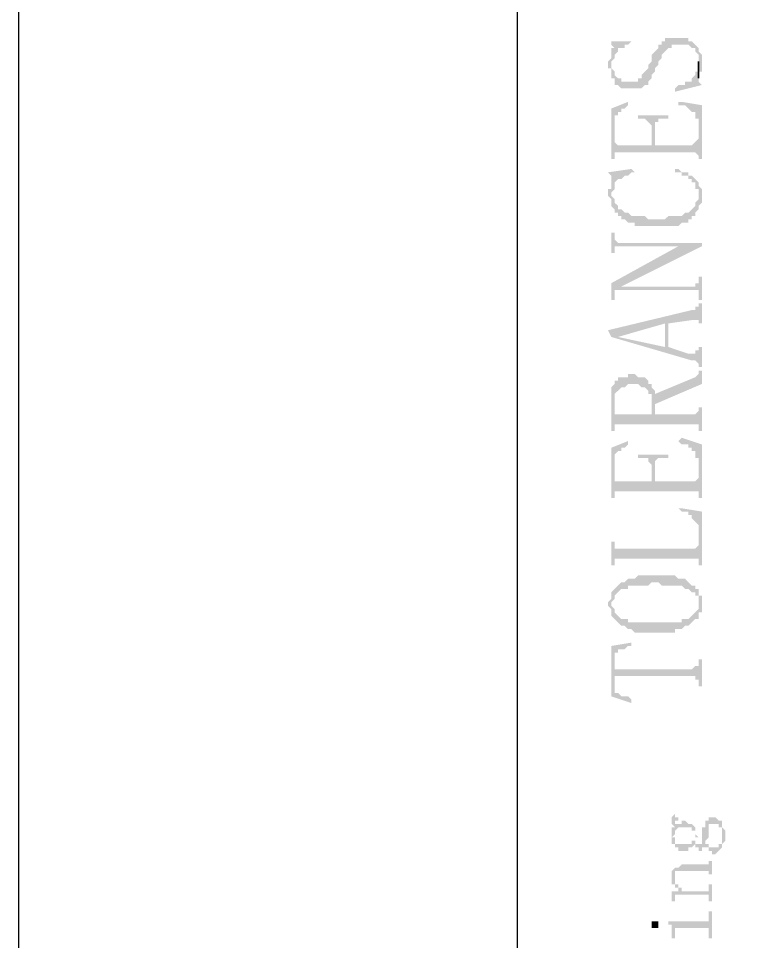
# Model space of a CAD drawing. Header units: inches. Extents: x 3613 to 8393, y -2205 to -794.
# Drawn here: x 3613.22 to 3622.92, y -2191.7 to -2179.3 of the extents above; entities that cross this region are included whole.
import ezdxf

# ---------------------------------------------------------------- set-up
doc = ezdxf.new("R2010")
doc.units = ezdxf.units.IN
doc.header["$MEASUREMENT"] = 0

msp = doc.modelspace()

# ---------------------------------------------------------------- hatches: boundary and pattern name
at = {"transparency": 33554559}
for points in [[(3621.146, -2179.923), (3621.146, -2179.968), (3621.191, -2179.968), (3621.191, -2180.104), (3621.236, -2180.104), (3621.236, -2180.194), (3621.282, -2180.194), (3621.327, -2180.239), (3621.598, -2180.239), (3621.643, -2180.194), (3621.688, -2180.194), (3621.688, -2180.149), (3621.688, -2180.149), (3621.733, -2180.104), (3621.733, -2180.059), (3621.733, -2180.059), (3621.778, -2180.013), (3621.778, -2179.968), (3621.823, -2179.923), (3621.823, -2179.878), (3621.868, -2179.833), (3621.868, -2179.788), (3621.913, -2179.743), (3621.913, -2179.743), (3621.959, -2179.698), (3622.004, -2179.698), (3622.004, -2179.652), (3622.229, -2179.652), (3622.274, -2179.698), (3622.32, -2179.698), (3622.32, -2179.743), (3622.365, -2179.788), (3622.365, -2180.059), (3622.365, -2180.013), (3622.41, -2180.013), (3622.41, -2179.878), (3622.41, -2179.788), (3622.41, -2179.788), (3622.365, -2179.743), (3622.365, -2179.698), (3622.365, -2179.698), (3622.32, -2179.652), (3622.32, -2179.652), (3622.274, -2179.607), (3622.229, -2179.607), (3622.229, -2179.562), (3621.913, -2179.562), (3621.913, -2179.607), (3621.868, -2179.607), (3621.868, -2179.652), (3621.823, -2179.652), (3621.823, -2179.698), (3621.778, -2179.743), (3621.778, -2179.743), (3621.733, -2179.788), (3621.733, -2179.878), (3621.688, -2179.923), (3621.688, -2179.968), (3621.643, -2180.013), (3621.643, -2180.013), (3621.598, -2180.059), (3621.598, -2180.104), (3621.552, -2180.104), (3621.552, -2180.149), (3621.327, -2180.149), (3621.327, -2180.104), (3621.282, -2180.104), (3621.236, -2180.059), (3621.236, -2180.013), (3621.191, -2179.968), (3621.191, -2179.743), (3621.191, -2179.788), (3621.191, -2179.833), (3621.146, -2179.878)], [(3621.146, -2179.607), (3621.191, -2179.607), (3621.191, -2179.652), (3621.191, -2179.652), (3621.236, -2179.698), (3621.236, -2179.833), (3621.236, -2179.788), (3621.282, -2179.743), (3621.282, -2179.698), (3621.372, -2179.698), (3621.372, -2179.652), (3621.417, -2179.652), (3621.462, -2179.607), (3621.462, -2179.607)], [(3621.191, -2179.743), (3621.191, -2179.923), (3621.191, -2179.878), (3621.236, -2179.833), (3621.236, -2179.698), (3621.191, -2179.698)], [(3622.049, -2180.239), (3622.049, -2180.284), (3622.41, -2180.194), (3622.41, -2180.194), (3622.365, -2180.149), (3622.365, -2179.968), (3622.365, -2180.013), (3622.32, -2180.013), (3622.32, -2180.059), (3622.274, -2180.104), (3622.274, -2180.149), (3622.184, -2180.149), (3622.184, -2180.194), (3622.094, -2180.194)], [(3621.191, -2180.51), (3621.191, -2181.187), (3621.236, -2181.187), (3621.236, -2180.736), (3621.236, -2180.6), (3621.282, -2180.6), (3621.282, -2180.555), (3621.327, -2180.555), (3621.327, -2180.51), (3621.372, -2180.51), (3621.417, -2180.465), (3621.417, -2180.42)], [(3622.094, -2180.42), (3622.094, -2180.465), (3622.184, -2180.465), (3622.229, -2180.51), (3622.229, -2180.51), (3622.274, -2180.555), (3622.32, -2180.555), (3622.32, -2180.645), (3622.365, -2180.645), (3622.365, -2181.187), (3622.41, -2181.187), (3622.41, -2180.465), (3622.139, -2180.42)], [(3621.552, -2180.6), (3621.552, -2180.645), (3621.643, -2180.645), (3621.688, -2180.69), (3621.688, -2180.69), (3621.733, -2180.736), (3621.733, -2181.006), (3621.778, -2180.781), (3621.778, -2180.69), (3621.823, -2180.69), (3621.823, -2180.645), (3621.959, -2180.645), (3621.959, -2180.6)], [(3621.236, -2181.187), (3621.236, -2181.097), (3622.32, -2181.097), (3622.365, -2181.142), (3622.365, -2180.916), (3622.365, -2180.916), (3622.32, -2180.961), (3622.32, -2180.961), (3622.274, -2181.006), (3621.778, -2181.006), (3621.778, -2180.781), (3621.733, -2181.006), (3621.282, -2181.006), (3621.236, -2180.961), (3621.236, -2180.736)], [(3621.146, -2181.367), (3621.191, -2181.413), (3621.191, -2181.819), (3621.191, -2181.638), (3621.236, -2181.593), (3621.236, -2181.548), (3621.236, -2181.503), (3621.282, -2181.458), (3621.327, -2181.458), (3621.372, -2181.413), (3621.417, -2181.413), (3621.462, -2181.367), (3621.507, -2181.367), (3621.462, -2181.322)], [(3622.049, -2181.367), (3622.139, -2181.367), (3622.139, -2181.413), (3622.229, -2181.413), (3622.229, -2181.458), (3622.274, -2181.458), (3622.274, -2181.503), (3622.32, -2181.503), (3622.32, -2181.593), (3622.365, -2181.593), (3622.365, -2181.683), (3622.365, -2181.503), (3622.32, -2181.458), (3622.32, -2181.458), (3622.274, -2181.413), (3622.229, -2181.413), (3622.229, -2181.367), (3622.139, -2181.367), (3622.094, -2181.322), (3622.049, -2181.322)], [(3621.146, -2181.638), (3621.146, -2181.683), (3621.146, -2181.683), (3621.191, -2181.728), (3621.191, -2181.819), (3621.191, -2181.458), (3621.191, -2181.593), (3621.146, -2181.593)], [(3621.191, -2181.819), (3621.236, -2181.864), (3621.236, -2181.909), (3621.282, -2181.909), (3621.282, -2181.954), (3621.327, -2181.954), (3621.327, -2181.999), (3621.372, -2181.999), (3621.417, -2182.044), (3621.507, -2182.044), (3621.507, -2182.09), (3622.094, -2182.09), (3622.139, -2182.044), (3622.229, -2182.044), (3622.229, -2181.999), (3622.274, -2181.999), (3622.274, -2181.954), (3622.32, -2181.954), (3622.32, -2181.909), (3622.365, -2181.864), (3622.365, -2181.819), (3622.41, -2181.774), (3622.41, -2181.683), (3622.41, -2181.593), (3622.41, -2181.593), (3622.365, -2181.548), (3622.365, -2181.503), (3622.365, -2181.683), (3622.365, -2181.728), (3622.32, -2181.774), (3622.32, -2181.819), (3622.32, -2181.819), (3622.274, -2181.864), (3622.274, -2181.864), (3622.229, -2181.909), (3622.184, -2181.909), (3622.139, -2181.954), (3621.959, -2181.954), (3621.913, -2181.999), (3621.688, -2181.999), (3621.643, -2181.954), (3621.462, -2181.954), (3621.417, -2181.909), (3621.372, -2181.909), (3621.327, -2181.864), (3621.282, -2181.864), (3621.282, -2181.819), (3621.236, -2181.774), (3621.236, -2181.728), (3621.191, -2181.683), (3621.191, -2181.683)], [(3621.191, -2182.18), (3621.191, -2182.451), (3621.236, -2182.451), (3621.236, -2182.405), (3621.236, -2182.36), (3622.41, -2182.36), (3622.41, -2182.315), (3621.282, -2182.315), (3621.236, -2182.27), (3621.236, -2182.18)], [(3621.191, -2182.857), (3621.191, -2183.082), (3621.236, -2183.082), (3621.236, -2182.992), (3621.236, -2182.947), (3621.282, -2182.947), (3621.327, -2182.902), (3622.41, -2182.36), (3622.094, -2182.36)], [(3621.282, -2182.947), (3622.365, -2182.947), (3622.365, -2183.082), (3622.41, -2183.082), (3622.41, -2182.767), (3622.365, -2182.767), (3622.365, -2182.857), (3622.32, -2182.857), (3622.32, -2182.902), (3621.327, -2182.902)], [(3621.146, -2183.489), (3621.191, -2183.579), (3621.282, -2183.579), (3621.913, -2183.398), (3621.913, -2183.714), (3621.959, -2183.398), (3622.274, -2183.353), (3622.365, -2183.353), (3622.365, -2183.398), (3622.41, -2183.398), (3622.41, -2183.128), (3622.365, -2183.128), (3622.365, -2183.173), (3622.32, -2183.173), (3622.32, -2183.218), (3622.274, -2183.218)], [(3621.191, -2183.579), (3622.274, -2183.895), (3622.32, -2183.895), (3622.365, -2183.94), (3622.365, -2183.985), (3622.41, -2183.985), (3622.41, -2183.714), (3622.365, -2183.714), (3622.365, -2183.759), (3622.32, -2183.759), (3622.32, -2183.805), (3622.229, -2183.805), (3621.959, -2183.714), (3621.959, -2183.398), (3621.913, -2183.714), (3621.282, -2183.579), (3621.282, -2183.579)], [(3621.778, -2184.346), (3621.778, -2184.482), (3622.41, -2184.211), (3622.41, -2184.03), (3622.365, -2184.03), (3622.365, -2184.075), (3622.365, -2184.075), (3622.32, -2184.12), (3622.32, -2184.12)], [(3621.191, -2184.436), (3621.191, -2184.843), (3621.236, -2184.843), (3621.236, -2184.391), (3621.236, -2184.346), (3621.282, -2184.301), (3621.282, -2184.301), (3621.327, -2184.256), (3621.372, -2184.256), (3621.417, -2184.211), (3621.552, -2184.211), (3621.598, -2184.256), (3621.643, -2184.256), (3621.688, -2184.301), (3621.688, -2184.346), (3621.733, -2184.346), (3621.733, -2184.617), (3621.733, -2184.211), (3621.688, -2184.211), (3621.688, -2184.166), (3621.688, -2184.166), (3621.643, -2184.12), (3621.552, -2184.12), (3621.507, -2184.075), (3621.417, -2184.075), (3621.417, -2184.12), (3621.282, -2184.12), (3621.282, -2184.166), (3621.236, -2184.166), (3621.236, -2184.211), (3621.236, -2184.211), (3621.191, -2184.256), (3621.191, -2184.301), (3621.191, -2184.391)], [(3621.236, -2184.797), (3621.236, -2184.752), (3622.365, -2184.752), (3622.365, -2184.843), (3622.41, -2184.843), (3622.41, -2184.527), (3622.365, -2184.527), (3622.365, -2184.572), (3622.365, -2184.572), (3622.32, -2184.617), (3621.778, -2184.617), (3621.778, -2184.346), (3621.778, -2184.301), (3621.733, -2184.256), (3621.733, -2184.617), (3621.236, -2184.617), (3621.236, -2184.572), (3621.236, -2184.482)], [(3621.191, -2185.068), (3621.191, -2185.745), (3621.236, -2185.745), (3621.236, -2185.249), (3621.236, -2185.159), (3621.282, -2185.113), (3621.327, -2185.113), (3621.327, -2185.068), (3621.372, -2185.068), (3621.417, -2185.023), (3621.417, -2184.978)], [(3622.094, -2184.978), (3622.094, -2184.978), (3622.139, -2185.023), (3622.229, -2185.023), (3622.229, -2185.068), (3622.274, -2185.068), (3622.274, -2185.113), (3622.32, -2185.113), (3622.32, -2185.204), (3622.365, -2185.204), (3622.365, -2185.745), (3622.41, -2185.745), (3622.41, -2185.023), (3622.139, -2184.933)], [(3621.552, -2185.159), (3621.552, -2185.204), (3621.688, -2185.204), (3621.688, -2185.249), (3621.688, -2185.249), (3621.733, -2185.294), (3621.733, -2185.52), (3621.778, -2185.339), (3621.778, -2185.249), (3621.823, -2185.204), (3621.959, -2185.204), (3621.959, -2185.159)], [(3621.236, -2185.7), (3621.236, -2185.655), (3622.365, -2185.655), (3622.365, -2185.7), (3622.365, -2185.474), (3622.365, -2185.474), (3622.32, -2185.52), (3621.778, -2185.52), (3621.778, -2185.339), (3621.733, -2185.52), (3621.236, -2185.52), (3621.236, -2185.294)], [(3622.094, -2185.881), (3622.094, -2185.881), (3622.139, -2185.926), (3622.229, -2185.926), (3622.229, -2185.971), (3622.274, -2185.971), (3622.274, -2186.016), (3622.274, -2186.016), (3622.32, -2186.061), (3622.32, -2186.061), (3622.365, -2186.106), (3622.365, -2186.648), (3622.41, -2186.648), (3622.41, -2185.926), (3622.139, -2185.881)], [(3621.191, -2186.332), (3621.191, -2186.648), (3621.236, -2186.648), (3621.236, -2186.603), (3621.236, -2186.558), (3622.365, -2186.558), (3622.365, -2186.603), (3622.365, -2186.377), (3622.365, -2186.377), (3622.32, -2186.422), (3621.236, -2186.422), (3621.236, -2186.332)], [(3621.191, -2187.009), (3621.191, -2187.144), (3621.191, -2187.144), (3621.236, -2187.099), (3621.236, -2187.054), (3621.236, -2187.054), (3621.282, -2187.009), (3621.282, -2187.009), (3621.327, -2186.964), (3621.417, -2186.964), (3621.417, -2186.919), (3621.688, -2186.919), (3621.733, -2186.874), (3621.823, -2186.874), (3621.868, -2186.919), (3622.139, -2186.919), (3622.184, -2186.964), (3622.229, -2186.964), (3622.274, -2187.009), (3622.32, -2187.009), (3622.32, -2187.054), (3622.365, -2187.054), (3622.365, -2187.144), (3622.365, -2186.964), (3622.32, -2186.964), (3622.32, -2186.919), (3622.274, -2186.919), (3622.229, -2186.874), (3622.229, -2186.874), (3622.184, -2186.828), (3622.094, -2186.828), (3622.049, -2186.783), (3621.552, -2186.783), (3621.507, -2186.828), (3621.417, -2186.828), (3621.372, -2186.874), (3621.327, -2186.874), (3621.282, -2186.919), (3621.282, -2186.919), (3621.236, -2186.964), (3621.236, -2186.964)], [(3621.146, -2187.144), (3621.146, -2187.189), (3621.191, -2187.235), (3621.191, -2187.28), (3621.191, -2187.325), (3621.236, -2187.37), (3621.236, -2187.37), (3621.282, -2187.415), (3621.282, -2187.415), (3621.327, -2187.46), (3621.372, -2187.46), (3621.417, -2187.505), (3621.462, -2187.505), (3621.507, -2187.551), (3622.049, -2187.551), (3622.049, -2187.505), (3622.139, -2187.505), (3622.184, -2187.46), (3622.229, -2187.46), (3622.274, -2187.415), (3622.274, -2187.415), (3622.32, -2187.37), (3622.365, -2187.37), (3622.365, -2187.28), (3622.41, -2187.28), (3622.41, -2187.144), (3622.41, -2187.054), (3622.365, -2187.054), (3622.365, -2187.009), (3622.365, -2187.189), (3622.365, -2187.235), (3622.32, -2187.28), (3622.32, -2187.28), (3622.274, -2187.325), (3622.274, -2187.325), (3622.229, -2187.37), (3622.139, -2187.37), (3622.139, -2187.415), (3621.417, -2187.415), (3621.417, -2187.37), (3621.327, -2187.37), (3621.282, -2187.325), (3621.282, -2187.325), (3621.236, -2187.28), (3621.236, -2187.235), (3621.236, -2187.235), (3621.191, -2187.189), (3621.191, -2187.009), (3621.191, -2187.054), (3621.191, -2187.099)], [(3621.191, -2187.731), (3621.236, -2187.957), (3621.236, -2187.821), (3621.282, -2187.821), (3621.282, -2187.776), (3621.372, -2187.776), (3621.417, -2187.731), (3621.462, -2187.731), (3621.462, -2187.686)], [(3621.191, -2187.731), (3621.191, -2188.408), (3621.462, -2188.498), (3621.462, -2188.453), (3621.462, -2188.453), (3621.417, -2188.408), (3621.327, -2188.408), (3621.282, -2188.363), (3621.236, -2188.363), (3621.236, -2188.273), (3621.236, -2187.957)], [(3621.236, -2187.957), (3621.236, -2188.228), (3621.236, -2188.137), (3622.32, -2188.137), (3622.32, -2188.182), (3622.365, -2188.182), (3622.365, -2188.273), (3622.41, -2188.273), (3622.41, -2187.912), (3622.365, -2187.912), (3622.365, -2188.002), (3622.32, -2188.002), (3622.274, -2188.047), (3621.236, -2188.047), (3621.236, -2188.002), (3621.236, -2188.002)], [(3622.004, -2190.033), (3622.004, -2190.078), (3622.004, -2190.123), (3622.004, -2190.123), (3622.049, -2190.168), (3622.049, -2190.078), (3622.094, -2190.078), (3622.094, -2190.033), (3622.049, -2190.033), (3622.049, -2189.988), (3622.049, -2189.988), (3622.004, -2190.033)], [(3622.004, -2190.394), (3622.049, -2190.394), (3622.049, -2190.439), (3622.094, -2190.439), (3622.094, -2190.484), (3622.229, -2190.484), (3622.229, -2190.439), (3622.274, -2190.439), (3622.32, -2190.394), (3622.32, -2190.439), (3622.365, -2190.439), (3622.365, -2190.484), (3622.41, -2190.484), (3622.41, -2190.439), (3622.455, -2190.439), (3622.455, -2190.394), (3622.455, -2190.439), (3622.5, -2190.439), (3622.5, -2190.484), (3622.545, -2190.484), (3622.545, -2190.529), (3622.59, -2190.529), (3622.636, -2190.484), (3622.636, -2190.484), (3622.681, -2190.439), (3622.681, -2190.394), (3622.681, -2190.394), (3622.726, -2190.349), (3622.726, -2190.304), (3622.726, -2190.213), (3622.726, -2190.213), (3622.681, -2190.168), (3622.681, -2190.123), (3622.681, -2190.304), (3622.681, -2190.349), (3622.681, -2190.394), (3622.636, -2190.394), (3622.636, -2190.439), (3622.5, -2190.439), (3622.5, -2190.394), (3622.455, -2190.394), (3622.455, -2190.078), (3622.455, -2190.123), (3622.455, -2190.168), (3622.41, -2190.168), (3622.41, -2190.258), (3622.41, -2190.349), (3622.41, -2190.394), (3622.32, -2190.394), (3622.32, -2190.304), (3622.32, -2190.349), (3622.274, -2190.349), (3622.274, -2190.394), (3622.049, -2190.394), (3622.049, -2190.349), (3622.049, -2190.304), (3622.004, -2190.304)], [(3622.004, -2190.304), (3622.004, -2190.349), (3622.004, -2190.394), (3622.004, -2190.304), (3622.004, -2190.304), (3622.049, -2190.258), (3622.049, -2190.213), (3622.049, -2190.213), (3622.094, -2190.168), (3622.274, -2190.168), (3622.274, -2190.213), (3622.32, -2190.213), (3622.32, -2190.258), (3622.32, -2190.394), (3622.32, -2190.349), (3622.32, -2190.304), (3622.365, -2190.304), (3622.32, -2190.258), (3622.32, -2190.213), (3622.32, -2190.168), (3622.32, -2190.168), (3622.274, -2190.123), (3622.229, -2190.123), (3622.184, -2190.078), (3622.139, -2190.078), (3622.139, -2190.123), (3622.049, -2190.123), (3622.049, -2190.078), (3622.049, -2190.168), (3622.004, -2190.168), (3622.004, -2190.213), (3622.004, -2190.258), (3622.004, -2190.258)], [(3622.455, -2190.078), (3622.455, -2190.394), (3622.455, -2190.349), (3622.455, -2190.349), (3622.5, -2190.304), (3622.5, -2190.258), (3622.5, -2190.213), (3622.5, -2190.168), (3622.5, -2190.123), (3622.636, -2190.123), (3622.636, -2190.168), (3622.681, -2190.168), (3622.681, -2190.213), (3622.681, -2190.258), (3622.681, -2190.123), (3622.681, -2190.078), (3622.636, -2190.078), (3622.59, -2190.033), (3622.5, -2190.033), (3622.5, -2190.078)], [(3622.049, -2190.71), (3622.049, -2190.845), (3622.049, -2190.8), (3622.049, -2190.755), (3622.5, -2190.755), (3622.5, -2190.8), (3622.545, -2190.8), (3622.545, -2190.62), (3622.5, -2190.62), (3622.5, -2190.665), (3622.139, -2190.665), (3622.094, -2190.71)], [(3622.004, -2190.845), (3622.004, -2190.89), (3622.004, -2190.935), (3622.049, -2190.935), (3622.049, -2190.981), (3622.094, -2190.981), (3622.094, -2191.026), (3622.094, -2190.981), (3622.094, -2190.935), (3622.049, -2190.935), (3622.049, -2190.89), (3622.049, -2190.845), (3622.049, -2190.71), (3622.004, -2190.755), (3622.004, -2190.8), (3622.004, -2190.8)], [(3622.004, -2191.026), (3622.004, -2191.071), (3622.004, -2191.161), (3622.049, -2191.161), (3622.049, -2191.071), (3622.5, -2191.071), (3622.5, -2191.116), (3622.5, -2191.161), (3622.545, -2191.161), (3622.545, -2190.935), (3622.5, -2190.935), (3622.5, -2190.981), (3622.5, -2191.026), (3622.139, -2191.026), (3622.139, -2190.981), (3622.094, -2190.981), (3622.094, -2191.026)], [(3621.959, -2191.432), (3621.959, -2191.477), (3622.004, -2191.477), (3622.004, -2191.522), (3622.004, -2191.567), (3622.004, -2191.658), (3622.049, -2191.658), (3622.049, -2191.567), (3622.049, -2191.522), (3622.5, -2191.522), (3622.5, -2191.658), (3622.545, -2191.658), (3622.545, -2191.297), (3622.5, -2191.297), (3622.5, -2191.432), (3622.455, -2191.432)], [(3621.733, -2191.477), (3621.733, -2191.522), (3621.823, -2191.522), (3621.823, -2191.477), (3621.823, -2191.432), (3621.733, -2191.432)]]:
    msp.add_hatch(color=256, dxfattribs=at).paths.add_polyline_path(points)

# ---------------------------------------------------------------- linework, layer by layer
msp.add_line((3619.928, -1913.853), (3619.928, -2200.594))
for points in [[(4033.221, -2204.853), (4033.221, -1907.853), (3613.221, -1907.853), (3613.221, -2204.853)], [(3622.365, -2179.968), (3622.365, -2180.104), (3622.365, -2179.878), (3622.365, -2179.923)]]:
    msp.add_lwpolyline(points, close=True)

doc.saveas('drawing.dxf')
